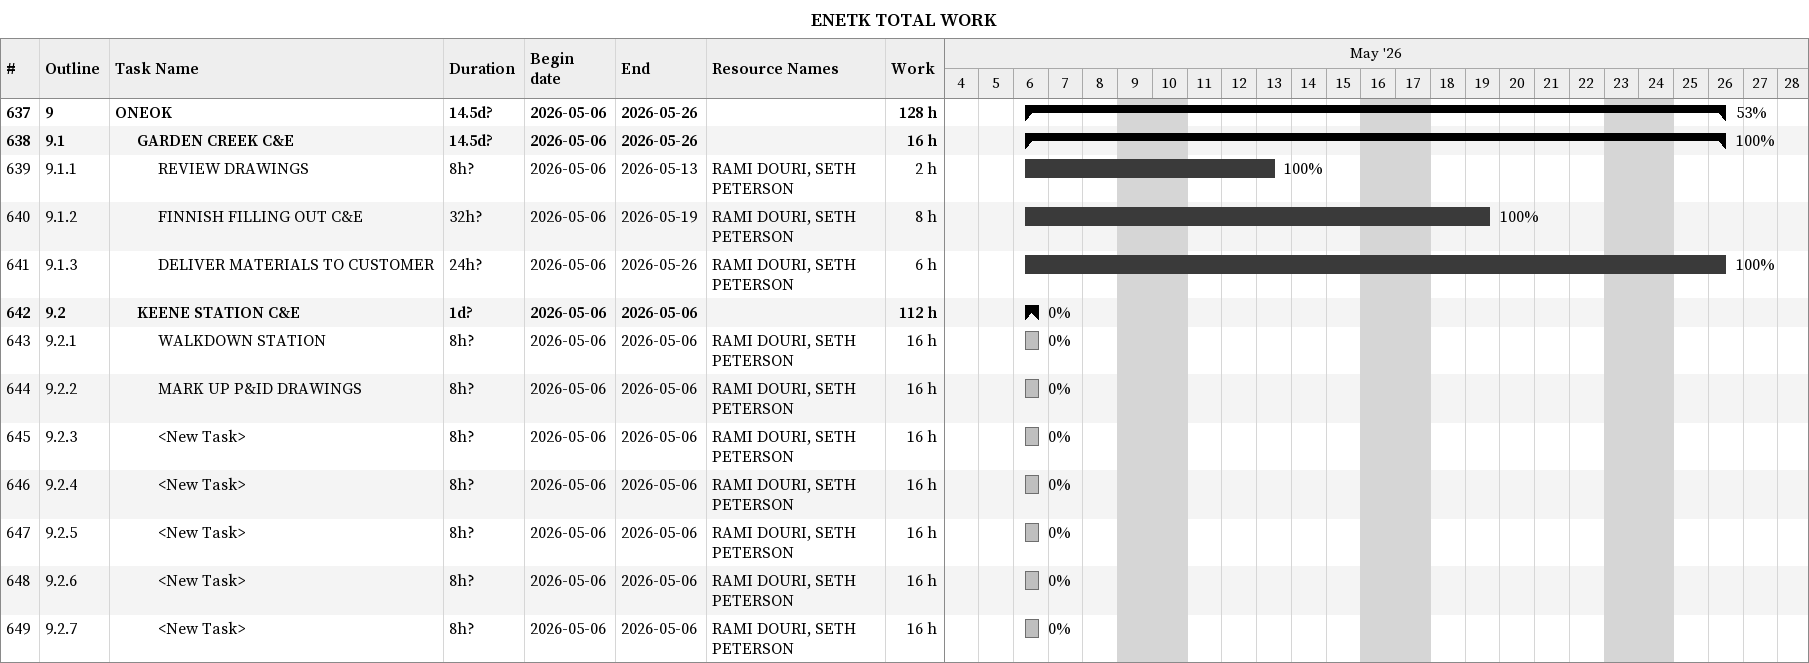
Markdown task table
ENETK TOTAL WORK

| ID | WBS | Task | Duration | Start | Finish | Resources | % complete | Work (h) |
|---|---|---|---|---|---|---|---|---|
| 637 | 9 | **ONEOK** | 14.5d? | 2026-05-06 | 2026-05-26 |  | 53 | 128 |
| 638 | 9.1 | **GARDEN CREEK C&E** | 14.5d? | 2026-05-06 | 2026-05-26 |  | 100 | 16 |
| 639 | 9.1.1 | REVIEW DRAWINGS | 8h? | 2026-05-06 | 2026-05-13 | RAMI DOURI, SETH PETERSON | 100 | 2 |
| 640 | 9.1.2 | FINNISH FILLING OUT C&E | 32h? | 2026-05-06 | 2026-05-19 | RAMI DOURI, SETH PETERSON | 100 | 8 |
| 641 | 9.1.3 | DELIVER MATERIALS TO CUSTOMER | 24h? | 2026-05-06 | 2026-05-26 | RAMI DOURI, SETH PETERSON | 100 | 6 |
| 642 | 9.2 | **KEENE STATION C&E** | 1d? | 2026-05-06 | 2026-05-06 |  | 0 | 112 |
| 643 | 9.2.1 | WALKDOWN STATION | 8h? | 2026-05-06 | 2026-05-06 | RAMI DOURI, SETH PETERSON | 0 | 16 |
| 644 | 9.2.2 | MARK UP P&ID DRAWINGS | 8h? | 2026-05-06 | 2026-05-06 | RAMI DOURI, SETH PETERSON | 0 | 16 |
| 645 | 9.2.3 | <New Task> | 8h? | 2026-05-06 | 2026-05-06 | RAMI DOURI, SETH PETERSON | 0 | 16 |
| 646 | 9.2.4 | <New Task> | 8h? | 2026-05-06 | 2026-05-06 | RAMI DOURI, SETH PETERSON | 0 | 16 |
| 647 | 9.2.5 | <New Task> | 8h? | 2026-05-06 | 2026-05-06 | RAMI DOURI, SETH PETERSON | 0 | 16 |
| 648 | 9.2.6 | <New Task> | 8h? | 2026-05-06 | 2026-05-06 | RAMI DOURI, SETH PETERSON | 0 | 16 |
| 649 | 9.2.7 | <New Task> | 8h? | 2026-05-06 | 2026-05-06 | RAMI DOURI, SETH PETERSON | 0 | 16 |
